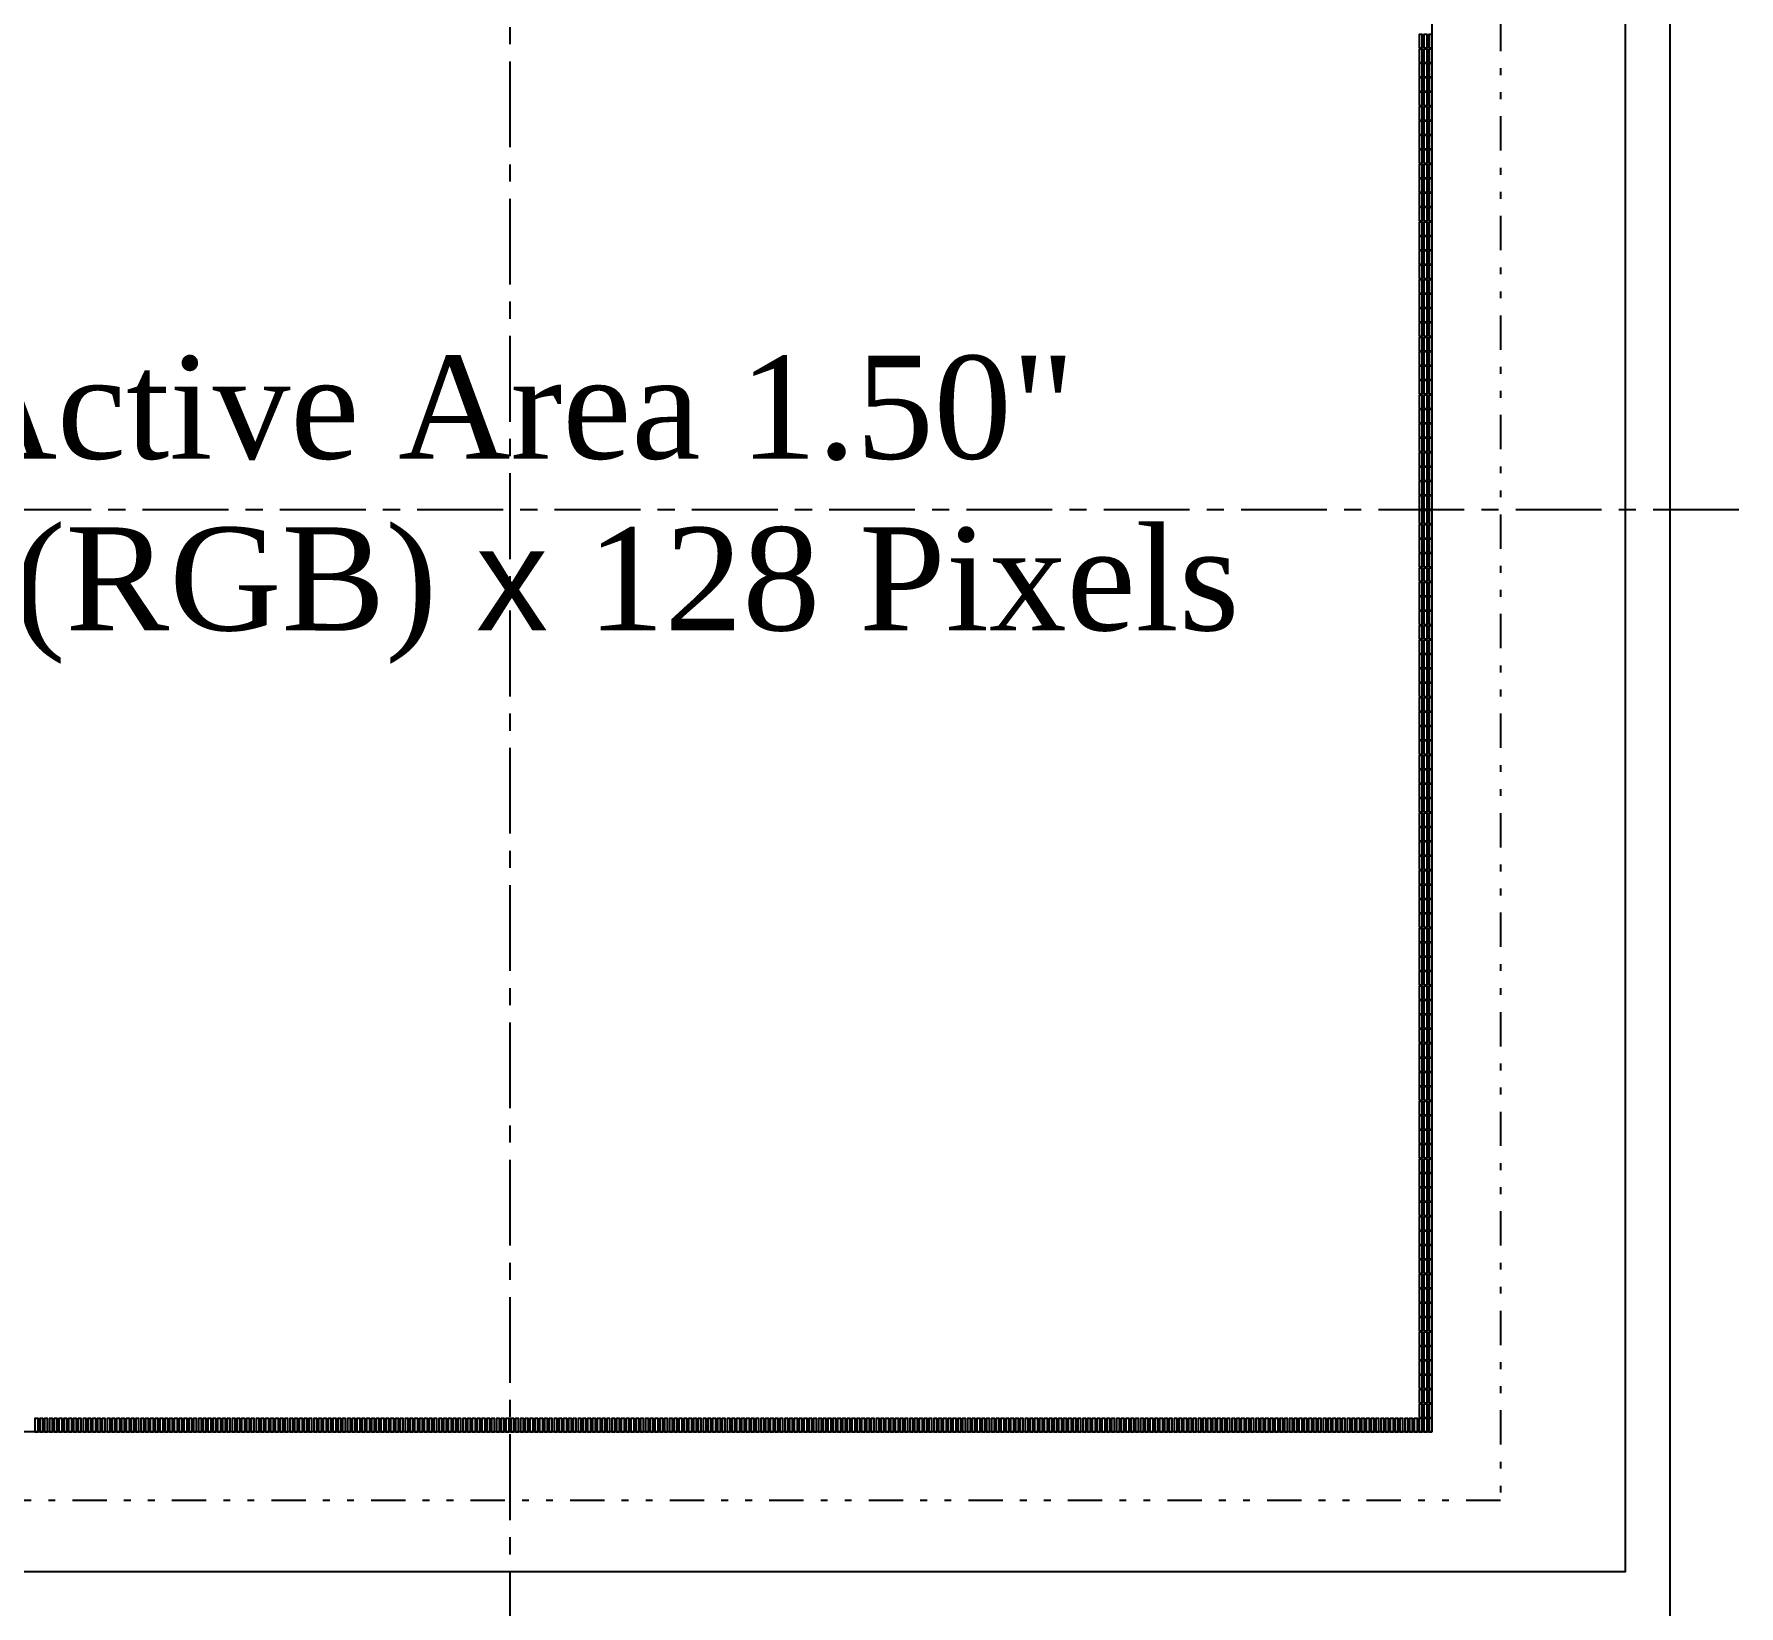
# Model space of a CAD drawing. Extents: x -2 to 150, y 0 to 100.
# Drawn here: x 34 to 58.83, y 47.46 to 70.36 of the extents above; entities that cross this region are included whole.
import ezdxf

# ---------------------------------------------------------------- set-up
doc = ezdxf.new("R2010")
doc.units = 0
doc.header["$MEASUREMENT"] = 0
for name, pattern in [('CENTER', [2, 1.25, -0.25, 0.25, -0.25]), ('DASHED', [0.75, 0.5, -0.25]), ('DIVIDE', [1.25, 0.5, -0.25, 0, -0.25, 0, -0.25])]:
    doc.linetypes.add(name, pattern=pattern)
for name, color, linetype in [('Center', 1, 'CENTER'), ('Index', 7, 'Continuous'), ('Pixel', 5, 'Continuous')]:
    doc.layers.add(name, color=color, linetype=linetype)
doc.styles.get("Standard").update_dxf_attribs({"font": 'TIMES.TTF'})

msp = doc.modelspace()

# ---------------------------------------------------------------- linework, layer by layer
msp.add_lwpolyline([(24.0275, 44.964), (57.8275, 44.964), (57.8275, 78.964), (24.0275, 78.964)], close=True)
at = {"linetype": 'DASHED'}
msp.add_lwpolyline([(24.0275, 46.964), (57.8275, 46.964), (57.8275, 78.964), (24.0275, 78.964)], close=True, dxfattribs=at)
at = {"color": 6}
msp.add_lwpolyline([(24.6775, 47.964), (57.1775, 47.964), (57.1775, 78.464), (24.6775, 78.464)], close=True, dxfattribs=at)
at = {"color": 4, "linetype": 'DIVIDE'}
msp.add_lwpolyline([(26.5, 77.864), (55.355, 77.864), (55.355, 49), (26.5, 49)], close=True, dxfattribs=at)
at = {"color": 5}
msp.add_lwpolyline([(27.5, 76.864), (54.355, 76.864), (54.355, 50), (27.5, 50)], close=True, dxfattribs=at)
at = {"layer": 'Center', "linetype": 'CENTER'}
for p, q in [((40.9275, 79.964), (40.9275, 29.614)), ((58.8275, 63.432), (23.0275, 63.432))]:
    msp.add_line(p, q, dxfattribs=at)
at = {"layer": 'Pixel', "color": 1}
for points in [[(54.17, 70.16), (54.215, 70.16), (54.215, 70.354), (54.17, 70.354)], [(54.17, 69.95), (54.215, 69.95), (54.215, 70.144), (54.17, 70.144)], [(54.17, 69.74), (54.215, 69.74), (54.215, 69.934), (54.17, 69.934)], [(54.17, 69.53), (54.215, 69.53), (54.215, 69.724), (54.17, 69.724)], [(54.17, 69.32), (54.215, 69.32), (54.215, 69.514), (54.17, 69.514)], [(54.17, 69.11), (54.215, 69.11), (54.215, 69.304), (54.17, 69.304)], [(54.17, 68.9), (54.215, 68.9), (54.215, 69.094), (54.17, 69.094)], [(54.17, 68.69), (54.215, 68.69), (54.215, 68.884), (54.17, 68.884)], [(54.17, 68.48), (54.215, 68.48), (54.215, 68.674), (54.17, 68.674)], [(54.17, 68.27), (54.215, 68.27), (54.215, 68.464), (54.17, 68.464)], [(54.17, 68.06), (54.215, 68.06), (54.215, 68.254), (54.17, 68.254)], [(54.17, 67.85), (54.215, 67.85), (54.215, 68.044), (54.17, 68.044)], [(54.17, 67.64), (54.215, 67.64), (54.215, 67.834), (54.17, 67.834)], [(54.17, 67.43), (54.215, 67.43), (54.215, 67.624), (54.17, 67.624)], [(54.17, 67.22), (54.215, 67.22), (54.215, 67.414), (54.17, 67.414)], [(54.17, 67.01), (54.215, 67.01), (54.215, 67.204), (54.17, 67.204)], [(54.17, 66.8), (54.215, 66.8), (54.215, 66.994), (54.17, 66.994)], [(54.17, 66.59), (54.215, 66.59), (54.215, 66.784), (54.17, 66.784)], [(54.17, 66.38), (54.215, 66.38), (54.215, 66.574), (54.17, 66.574)], [(54.17, 66.17), (54.215, 66.17), (54.215, 66.364), (54.17, 66.364)], [(54.17, 65.96), (54.215, 65.96), (54.215, 66.154), (54.17, 66.154)], [(54.17, 65.75), (54.215, 65.75), (54.215, 65.944), (54.17, 65.944)], [(54.17, 65.54), (54.215, 65.54), (54.215, 65.734), (54.17, 65.734)], [(54.17, 65.33), (54.215, 65.33), (54.215, 65.524), (54.17, 65.524)], [(54.17, 65.12), (54.215, 65.12), (54.215, 65.314), (54.17, 65.314)], [(54.17, 64.91), (54.215, 64.91), (54.215, 65.104), (54.17, 65.104)], [(54.17, 64.7), (54.215, 64.7), (54.215, 64.894), (54.17, 64.894)], [(54.17, 64.49), (54.215, 64.49), (54.215, 64.684), (54.17, 64.684)], [(54.17, 64.28), (54.215, 64.28), (54.215, 64.474), (54.17, 64.474)], [(54.17, 64.07), (54.215, 64.07), (54.215, 64.264), (54.17, 64.264)], [(54.17, 63.86), (54.215, 63.86), (54.215, 64.054), (54.17, 64.054)], [(54.17, 63.65), (54.215, 63.65), (54.215, 63.844), (54.17, 63.844)], [(54.17, 63.44), (54.215, 63.44), (54.215, 63.634), (54.17, 63.634)], [(54.17, 63.23), (54.215, 63.23), (54.215, 63.424), (54.17, 63.424)], [(54.17, 63.02), (54.215, 63.02), (54.215, 63.214), (54.17, 63.214)], [(54.17, 62.81), (54.215, 62.81), (54.215, 63.004), (54.17, 63.004)], [(54.17, 62.6), (54.215, 62.6), (54.215, 62.794), (54.17, 62.794)], [(54.17, 62.39), (54.215, 62.39), (54.215, 62.584), (54.17, 62.584)], [(54.17, 62.18), (54.215, 62.18), (54.215, 62.374), (54.17, 62.374)], [(54.17, 61.97), (54.215, 61.97), (54.215, 62.164), (54.17, 62.164)], [(54.17, 61.76), (54.215, 61.76), (54.215, 61.954), (54.17, 61.954)], [(54.17, 61.55), (54.215, 61.55), (54.215, 61.744), (54.17, 61.744)], [(54.17, 61.34), (54.215, 61.34), (54.215, 61.534), (54.17, 61.534)], [(54.17, 61.13), (54.215, 61.13), (54.215, 61.324), (54.17, 61.324)], [(54.17, 60.92), (54.215, 60.92), (54.215, 61.114), (54.17, 61.114)], [(54.17, 60.71), (54.215, 60.71), (54.215, 60.904), (54.17, 60.904)], [(54.17, 60.5), (54.215, 60.5), (54.215, 60.694), (54.17, 60.694)], [(54.17, 60.29), (54.215, 60.29), (54.215, 60.484), (54.17, 60.484)], [(54.17, 60.08), (54.215, 60.08), (54.215, 60.274), (54.17, 60.274)], [(54.17, 59.87), (54.215, 59.87), (54.215, 60.064), (54.17, 60.064)], [(54.17, 59.66), (54.215, 59.66), (54.215, 59.854), (54.17, 59.854)], [(54.17, 59.45), (54.215, 59.45), (54.215, 59.644), (54.17, 59.644)], [(54.17, 59.24), (54.215, 59.24), (54.215, 59.434), (54.17, 59.434)], [(54.17, 59.03), (54.215, 59.03), (54.215, 59.224), (54.17, 59.224)], [(54.17, 58.82), (54.215, 58.82), (54.215, 59.014), (54.17, 59.014)], [(54.17, 58.61), (54.215, 58.61), (54.215, 58.804), (54.17, 58.804)], [(54.17, 58.4), (54.215, 58.4), (54.215, 58.594), (54.17, 58.594)], [(54.17, 58.19), (54.215, 58.19), (54.215, 58.384), (54.17, 58.384)], [(54.17, 57.98), (54.215, 57.98), (54.215, 58.174), (54.17, 58.174)], [(54.17, 57.77), (54.215, 57.77), (54.215, 57.964), (54.17, 57.964)], [(54.17, 57.56), (54.215, 57.56), (54.215, 57.754), (54.17, 57.754)], [(54.17, 57.35), (54.215, 57.35), (54.215, 57.544), (54.17, 57.544)], [(54.17, 57.14), (54.215, 57.14), (54.215, 57.334), (54.17, 57.334)], [(54.17, 56.93), (54.215, 56.93), (54.215, 57.124), (54.17, 57.124)], [(54.17, 56.72), (54.215, 56.72), (54.215, 56.914), (54.17, 56.914)], [(54.17, 56.51), (54.215, 56.51), (54.215, 56.704), (54.17, 56.704)], [(54.17, 56.3), (54.215, 56.3), (54.215, 56.494), (54.17, 56.494)], [(54.17, 56.09), (54.215, 56.09), (54.215, 56.284), (54.17, 56.284)], [(54.17, 55.88), (54.215, 55.88), (54.215, 56.074), (54.17, 56.074)], [(54.17, 55.67), (54.215, 55.67), (54.215, 55.864), (54.17, 55.864)], [(54.17, 55.46), (54.215, 55.46), (54.215, 55.654), (54.17, 55.654)], [(54.17, 55.25), (54.215, 55.25), (54.215, 55.444), (54.17, 55.444)], [(54.17, 55.04), (54.215, 55.04), (54.215, 55.234), (54.17, 55.234)], [(54.17, 54.83), (54.215, 54.83), (54.215, 55.024), (54.17, 55.024)], [(54.17, 54.62), (54.215, 54.62), (54.215, 54.814), (54.17, 54.814)], [(54.17, 54.41), (54.215, 54.41), (54.215, 54.604), (54.17, 54.604)], [(54.17, 54.2), (54.215, 54.2), (54.215, 54.394), (54.17, 54.394)], [(54.17, 53.99), (54.215, 53.99), (54.215, 54.184), (54.17, 54.184)], [(54.17, 53.78), (54.215, 53.78), (54.215, 53.974), (54.17, 53.974)], [(54.17, 53.57), (54.215, 53.57), (54.215, 53.764), (54.17, 53.764)], [(54.17, 53.36), (54.215, 53.36), (54.215, 53.554), (54.17, 53.554)], [(54.17, 53.15), (54.215, 53.15), (54.215, 53.344), (54.17, 53.344)], [(54.17, 52.94), (54.215, 52.94), (54.215, 53.134), (54.17, 53.134)], [(54.17, 52.73), (54.215, 52.73), (54.215, 52.924), (54.17, 52.924)], [(54.17, 52.52), (54.215, 52.52), (54.215, 52.714), (54.17, 52.714)], [(54.17, 52.31), (54.215, 52.31), (54.215, 52.504), (54.17, 52.504)], [(54.17, 52.1), (54.215, 52.1), (54.215, 52.294), (54.17, 52.294)], [(54.17, 51.89), (54.215, 51.89), (54.215, 52.084), (54.17, 52.084)], [(54.17, 51.68), (54.215, 51.68), (54.215, 51.874), (54.17, 51.874)], [(54.17, 51.47), (54.215, 51.47), (54.215, 51.664), (54.17, 51.664)], [(54.17, 51.26), (54.215, 51.26), (54.215, 51.454), (54.17, 51.454)], [(54.17, 51.05), (54.215, 51.05), (54.215, 51.244), (54.17, 51.244)], [(54.17, 50.84), (54.215, 50.84), (54.215, 51.034), (54.17, 51.034)], [(54.17, 50.63), (54.215, 50.63), (54.215, 50.824), (54.17, 50.824)], [(54.17, 50.42), (54.215, 50.42), (54.215, 50.614), (54.17, 50.614)], [(34.01, 50), (34.055, 50), (34.055, 50.194), (34.01, 50.194)], [(34.22, 50), (34.265, 50), (34.265, 50.194), (34.22, 50.194)], [(34.43, 50), (34.475, 50), (34.475, 50.194), (34.43, 50.194)], [(34.64, 50), (34.685, 50), (34.685, 50.194), (34.64, 50.194)], [(34.85, 50), (34.895, 50), (34.895, 50.194), (34.85, 50.194)], [(35.06, 50), (35.105, 50), (35.105, 50.194), (35.06, 50.194)], [(35.27, 50), (35.315, 50), (35.315, 50.194), (35.27, 50.194)], [(35.48, 50), (35.525, 50), (35.525, 50.194), (35.48, 50.194)], [(35.69, 50), (35.735, 50), (35.735, 50.194), (35.69, 50.194)], [(35.9, 50), (35.945, 50), (35.945, 50.194), (35.9, 50.194)], [(36.11, 50), (36.155, 50), (36.155, 50.194), (36.11, 50.194)], [(36.32, 50), (36.365, 50), (36.365, 50.194), (36.32, 50.194)], [(36.53, 50), (36.575, 50), (36.575, 50.194), (36.53, 50.194)], [(36.74, 50), (36.785, 50), (36.785, 50.194), (36.74, 50.194)], [(36.95, 50), (36.995, 50), (36.995, 50.194), (36.95, 50.194)], [(37.16, 50), (37.205, 50), (37.205, 50.194), (37.16, 50.194)], [(37.37, 50), (37.415, 50), (37.415, 50.194), (37.37, 50.194)], [(37.58, 50), (37.625, 50), (37.625, 50.194), (37.58, 50.194)], [(37.79, 50), (37.835, 50), (37.835, 50.194), (37.79, 50.194)], [(38, 50), (38.045, 50), (38.045, 50.194), (38, 50.194)], [(38.21, 50), (38.255, 50), (38.255, 50.194), (38.21, 50.194)], [(38.42, 50), (38.465, 50), (38.465, 50.194), (38.42, 50.194)], [(38.63, 50), (38.675, 50), (38.675, 50.194), (38.63, 50.194)], [(38.84, 50), (38.885, 50), (38.885, 50.194), (38.84, 50.194)], [(39.05, 50), (39.095, 50), (39.095, 50.194), (39.05, 50.194)], [(39.26, 50), (39.305, 50), (39.305, 50.194), (39.26, 50.194)], [(39.47, 50), (39.515, 50), (39.515, 50.194), (39.47, 50.194)], [(39.68, 50), (39.725, 50), (39.725, 50.194), (39.68, 50.194)], [(39.89, 50), (39.935, 50), (39.935, 50.194), (39.89, 50.194)], [(40.1, 50), (40.145, 50), (40.145, 50.194), (40.1, 50.194)], [(40.31, 50), (40.355, 50), (40.355, 50.194), (40.31, 50.194)], [(40.52, 50), (40.565, 50), (40.565, 50.194), (40.52, 50.194)], [(40.73, 50), (40.775, 50), (40.775, 50.194), (40.73, 50.194)], [(40.94, 50), (40.985, 50), (40.985, 50.194), (40.94, 50.194)], [(41.15, 50), (41.195, 50), (41.195, 50.194), (41.15, 50.194)], [(41.36, 50), (41.405, 50), (41.405, 50.194), (41.36, 50.194)], [(41.57, 50), (41.615, 50), (41.615, 50.194), (41.57, 50.194)], [(41.78, 50), (41.825, 50), (41.825, 50.194), (41.78, 50.194)], [(41.99, 50), (42.035, 50), (42.035, 50.194), (41.99, 50.194)], [(42.2, 50), (42.245, 50), (42.245, 50.194), (42.2, 50.194)], [(42.41, 50), (42.455, 50), (42.455, 50.194), (42.41, 50.194)], [(42.62, 50), (42.665, 50), (42.665, 50.194), (42.62, 50.194)], [(42.83, 50), (42.875, 50), (42.875, 50.194), (42.83, 50.194)], [(43.04, 50), (43.085, 50), (43.085, 50.194), (43.04, 50.194)], [(43.25, 50), (43.295, 50), (43.295, 50.194), (43.25, 50.194)], [(43.46, 50), (43.505, 50), (43.505, 50.194), (43.46, 50.194)], [(43.67, 50), (43.715, 50), (43.715, 50.194), (43.67, 50.194)], [(43.88, 50), (43.925, 50), (43.925, 50.194), (43.88, 50.194)], [(44.09, 50), (44.135, 50), (44.135, 50.194), (44.09, 50.194)], [(44.3, 50), (44.345, 50), (44.345, 50.194), (44.3, 50.194)], [(44.51, 50), (44.555, 50), (44.555, 50.194), (44.51, 50.194)], [(44.72, 50), (44.765, 50), (44.765, 50.194), (44.72, 50.194)], [(44.93, 50), (44.975, 50), (44.975, 50.194), (44.93, 50.194)], [(45.14, 50), (45.185, 50), (45.185, 50.194), (45.14, 50.194)], [(45.35, 50), (45.395, 50), (45.395, 50.194), (45.35, 50.194)], [(45.56, 50), (45.605, 50), (45.605, 50.194), (45.56, 50.194)], [(45.77, 50), (45.815, 50), (45.815, 50.194), (45.77, 50.194)], [(45.98, 50), (46.025, 50), (46.025, 50.194), (45.98, 50.194)], [(46.19, 50), (46.235, 50), (46.235, 50.194), (46.19, 50.194)], [(46.4, 50), (46.445, 50), (46.445, 50.194), (46.4, 50.194)], [(46.61, 50), (46.655, 50), (46.655, 50.194), (46.61, 50.194)], [(46.82, 50), (46.865, 50), (46.865, 50.194), (46.82, 50.194)], [(47.03, 50), (47.075, 50), (47.075, 50.194), (47.03, 50.194)], [(47.24, 50), (47.285, 50), (47.285, 50.194), (47.24, 50.194)], [(47.45, 50), (47.495, 50), (47.495, 50.194), (47.45, 50.194)], [(47.66, 50), (47.705, 50), (47.705, 50.194), (47.66, 50.194)], [(47.87, 50), (47.915, 50), (47.915, 50.194), (47.87, 50.194)], [(48.08, 50), (48.125, 50), (48.125, 50.194), (48.08, 50.194)], [(48.29, 50), (48.335, 50), (48.335, 50.194), (48.29, 50.194)], [(48.5, 50), (48.545, 50), (48.545, 50.194), (48.5, 50.194)], [(48.71, 50), (48.755, 50), (48.755, 50.194), (48.71, 50.194)], [(48.92, 50), (48.965, 50), (48.965, 50.194), (48.92, 50.194)], [(49.13, 50), (49.175, 50), (49.175, 50.194), (49.13, 50.194)], [(49.34, 50), (49.385, 50), (49.385, 50.194), (49.34, 50.194)], [(49.55, 50), (49.595, 50), (49.595, 50.194), (49.55, 50.194)], [(49.76, 50), (49.805, 50), (49.805, 50.194), (49.76, 50.194)], [(49.97, 50), (50.015, 50), (50.015, 50.194), (49.97, 50.194)], [(50.18, 50), (50.225, 50), (50.225, 50.194), (50.18, 50.194)], [(50.39, 50), (50.435, 50), (50.435, 50.194), (50.39, 50.194)], [(50.6, 50), (50.645, 50), (50.645, 50.194), (50.6, 50.194)], [(50.81, 50), (50.855, 50), (50.855, 50.194), (50.81, 50.194)], [(51.02, 50), (51.065, 50), (51.065, 50.194), (51.02, 50.194)], [(51.23, 50), (51.275, 50), (51.275, 50.194), (51.23, 50.194)], [(51.44, 50), (51.485, 50), (51.485, 50.194), (51.44, 50.194)], [(51.65, 50), (51.695, 50), (51.695, 50.194), (51.65, 50.194)], [(51.86, 50), (51.905, 50), (51.905, 50.194), (51.86, 50.194)], [(52.07, 50), (52.115, 50), (52.115, 50.194), (52.07, 50.194)], [(52.28, 50), (52.325, 50), (52.325, 50.194), (52.28, 50.194)], [(52.49, 50), (52.535, 50), (52.535, 50.194), (52.49, 50.194)], [(52.7, 50), (52.745, 50), (52.745, 50.194), (52.7, 50.194)], [(52.91, 50), (52.955, 50), (52.955, 50.194), (52.91, 50.194)], [(53.12, 50), (53.165, 50), (53.165, 50.194), (53.12, 50.194)], [(53.33, 50), (53.375, 50), (53.375, 50.194), (53.33, 50.194)], [(53.54, 50), (53.585, 50), (53.585, 50.194), (53.54, 50.194)], [(53.75, 50), (53.795, 50), (53.795, 50.194), (53.75, 50.194)], [(53.96, 50), (54.005, 50), (54.005, 50.194), (53.96, 50.194)], [(54.17, 50.21), (54.215, 50.21), (54.215, 50.404), (54.17, 50.404)], [(54.17, 50), (54.215, 50), (54.215, 50.194), (54.17, 50.194)]]:
    msp.add_lwpolyline(points, close=True, dxfattribs=at)
at = {"layer": 'Pixel', "color": 3}
for points in [[(54.24, 70.16), (54.285, 70.16), (54.285, 70.354), (54.24, 70.354)], [(54.24, 69.95), (54.285, 69.95), (54.285, 70.144), (54.24, 70.144)], [(54.24, 69.74), (54.285, 69.74), (54.285, 69.934), (54.24, 69.934)], [(54.24, 69.53), (54.285, 69.53), (54.285, 69.724), (54.24, 69.724)], [(54.24, 69.32), (54.285, 69.32), (54.285, 69.514), (54.24, 69.514)], [(54.24, 69.11), (54.285, 69.11), (54.285, 69.304), (54.24, 69.304)], [(54.24, 68.9), (54.285, 68.9), (54.285, 69.094), (54.24, 69.094)], [(54.24, 68.69), (54.285, 68.69), (54.285, 68.884), (54.24, 68.884)], [(54.24, 68.48), (54.285, 68.48), (54.285, 68.674), (54.24, 68.674)], [(54.24, 68.27), (54.285, 68.27), (54.285, 68.464), (54.24, 68.464)], [(54.24, 68.06), (54.285, 68.06), (54.285, 68.254), (54.24, 68.254)], [(54.24, 67.85), (54.285, 67.85), (54.285, 68.044), (54.24, 68.044)], [(54.24, 67.64), (54.285, 67.64), (54.285, 67.834), (54.24, 67.834)], [(54.24, 67.43), (54.285, 67.43), (54.285, 67.624), (54.24, 67.624)], [(54.24, 67.22), (54.285, 67.22), (54.285, 67.414), (54.24, 67.414)], [(54.24, 67.01), (54.285, 67.01), (54.285, 67.204), (54.24, 67.204)], [(54.24, 66.8), (54.285, 66.8), (54.285, 66.994), (54.24, 66.994)], [(54.24, 66.59), (54.285, 66.59), (54.285, 66.784), (54.24, 66.784)], [(54.24, 66.38), (54.285, 66.38), (54.285, 66.574), (54.24, 66.574)], [(54.24, 66.17), (54.285, 66.17), (54.285, 66.364), (54.24, 66.364)], [(54.24, 65.96), (54.285, 65.96), (54.285, 66.154), (54.24, 66.154)], [(54.24, 65.75), (54.285, 65.75), (54.285, 65.944), (54.24, 65.944)], [(54.24, 65.54), (54.285, 65.54), (54.285, 65.734), (54.24, 65.734)], [(54.24, 65.33), (54.285, 65.33), (54.285, 65.524), (54.24, 65.524)], [(54.24, 65.12), (54.285, 65.12), (54.285, 65.314), (54.24, 65.314)], [(54.24, 64.91), (54.285, 64.91), (54.285, 65.104), (54.24, 65.104)], [(54.24, 64.7), (54.285, 64.7), (54.285, 64.894), (54.24, 64.894)], [(54.24, 64.49), (54.285, 64.49), (54.285, 64.684), (54.24, 64.684)], [(54.24, 64.28), (54.285, 64.28), (54.285, 64.474), (54.24, 64.474)], [(54.24, 64.07), (54.285, 64.07), (54.285, 64.264), (54.24, 64.264)], [(54.24, 63.86), (54.285, 63.86), (54.285, 64.054), (54.24, 64.054)], [(54.24, 63.65), (54.285, 63.65), (54.285, 63.844), (54.24, 63.844)], [(54.24, 63.44), (54.285, 63.44), (54.285, 63.634), (54.24, 63.634)], [(54.24, 63.23), (54.285, 63.23), (54.285, 63.424), (54.24, 63.424)], [(54.24, 63.02), (54.285, 63.02), (54.285, 63.214), (54.24, 63.214)], [(54.24, 62.81), (54.285, 62.81), (54.285, 63.004), (54.24, 63.004)], [(54.24, 62.6), (54.285, 62.6), (54.285, 62.794), (54.24, 62.794)], [(54.24, 62.39), (54.285, 62.39), (54.285, 62.584), (54.24, 62.584)], [(54.24, 62.18), (54.285, 62.18), (54.285, 62.374), (54.24, 62.374)], [(54.24, 61.97), (54.285, 61.97), (54.285, 62.164), (54.24, 62.164)], [(54.24, 61.76), (54.285, 61.76), (54.285, 61.954), (54.24, 61.954)], [(54.24, 61.55), (54.285, 61.55), (54.285, 61.744), (54.24, 61.744)], [(54.24, 61.34), (54.285, 61.34), (54.285, 61.534), (54.24, 61.534)], [(54.24, 61.13), (54.285, 61.13), (54.285, 61.324), (54.24, 61.324)], [(54.24, 60.92), (54.285, 60.92), (54.285, 61.114), (54.24, 61.114)], [(54.24, 60.71), (54.285, 60.71), (54.285, 60.904), (54.24, 60.904)], [(54.24, 60.5), (54.285, 60.5), (54.285, 60.694), (54.24, 60.694)], [(54.24, 60.29), (54.285, 60.29), (54.285, 60.484), (54.24, 60.484)], [(54.24, 60.08), (54.285, 60.08), (54.285, 60.274), (54.24, 60.274)], [(54.24, 59.87), (54.285, 59.87), (54.285, 60.064), (54.24, 60.064)], [(54.24, 59.66), (54.285, 59.66), (54.285, 59.854), (54.24, 59.854)], [(54.24, 59.45), (54.285, 59.45), (54.285, 59.644), (54.24, 59.644)], [(54.24, 59.24), (54.285, 59.24), (54.285, 59.434), (54.24, 59.434)], [(54.24, 59.03), (54.285, 59.03), (54.285, 59.224), (54.24, 59.224)], [(54.24, 58.82), (54.285, 58.82), (54.285, 59.014), (54.24, 59.014)], [(54.24, 58.61), (54.285, 58.61), (54.285, 58.804), (54.24, 58.804)], [(54.24, 58.4), (54.285, 58.4), (54.285, 58.594), (54.24, 58.594)], [(54.24, 58.19), (54.285, 58.19), (54.285, 58.384), (54.24, 58.384)], [(54.24, 57.98), (54.285, 57.98), (54.285, 58.174), (54.24, 58.174)], [(54.24, 57.77), (54.285, 57.77), (54.285, 57.964), (54.24, 57.964)], [(54.24, 57.56), (54.285, 57.56), (54.285, 57.754), (54.24, 57.754)], [(54.24, 57.35), (54.285, 57.35), (54.285, 57.544), (54.24, 57.544)], [(54.24, 57.14), (54.285, 57.14), (54.285, 57.334), (54.24, 57.334)], [(54.24, 56.93), (54.285, 56.93), (54.285, 57.124), (54.24, 57.124)], [(54.24, 56.72), (54.285, 56.72), (54.285, 56.914), (54.24, 56.914)], [(54.24, 56.51), (54.285, 56.51), (54.285, 56.704), (54.24, 56.704)], [(54.24, 56.3), (54.285, 56.3), (54.285, 56.494), (54.24, 56.494)], [(54.24, 56.09), (54.285, 56.09), (54.285, 56.284), (54.24, 56.284)], [(54.24, 55.88), (54.285, 55.88), (54.285, 56.074), (54.24, 56.074)], [(54.24, 55.67), (54.285, 55.67), (54.285, 55.864), (54.24, 55.864)], [(54.24, 55.46), (54.285, 55.46), (54.285, 55.654), (54.24, 55.654)], [(54.24, 55.25), (54.285, 55.25), (54.285, 55.444), (54.24, 55.444)], [(54.24, 55.04), (54.285, 55.04), (54.285, 55.234), (54.24, 55.234)], [(54.24, 54.83), (54.285, 54.83), (54.285, 55.024), (54.24, 55.024)], [(54.24, 54.62), (54.285, 54.62), (54.285, 54.814), (54.24, 54.814)], [(54.24, 54.41), (54.285, 54.41), (54.285, 54.604), (54.24, 54.604)], [(54.24, 54.2), (54.285, 54.2), (54.285, 54.394), (54.24, 54.394)], [(54.24, 53.99), (54.285, 53.99), (54.285, 54.184), (54.24, 54.184)], [(54.24, 53.78), (54.285, 53.78), (54.285, 53.974), (54.24, 53.974)], [(54.24, 53.57), (54.285, 53.57), (54.285, 53.764), (54.24, 53.764)], [(54.24, 53.36), (54.285, 53.36), (54.285, 53.554), (54.24, 53.554)], [(54.24, 53.15), (54.285, 53.15), (54.285, 53.344), (54.24, 53.344)], [(54.24, 52.94), (54.285, 52.94), (54.285, 53.134), (54.24, 53.134)], [(54.24, 52.73), (54.285, 52.73), (54.285, 52.924), (54.24, 52.924)], [(54.24, 52.52), (54.285, 52.52), (54.285, 52.714), (54.24, 52.714)], [(54.24, 52.31), (54.285, 52.31), (54.285, 52.504), (54.24, 52.504)], [(54.24, 52.1), (54.285, 52.1), (54.285, 52.294), (54.24, 52.294)], [(54.24, 51.89), (54.285, 51.89), (54.285, 52.084), (54.24, 52.084)], [(54.24, 51.68), (54.285, 51.68), (54.285, 51.874), (54.24, 51.874)], [(54.24, 51.47), (54.285, 51.47), (54.285, 51.664), (54.24, 51.664)], [(54.24, 51.26), (54.285, 51.26), (54.285, 51.454), (54.24, 51.454)], [(54.24, 51.05), (54.285, 51.05), (54.285, 51.244), (54.24, 51.244)], [(54.24, 50.84), (54.285, 50.84), (54.285, 51.034), (54.24, 51.034)], [(54.24, 50.63), (54.285, 50.63), (54.285, 50.824), (54.24, 50.824)], [(54.24, 50.42), (54.285, 50.42), (54.285, 50.614), (54.24, 50.614)], [(34.08, 50), (34.125, 50), (34.125, 50.194), (34.08, 50.194)], [(34.29, 50), (34.335, 50), (34.335, 50.194), (34.29, 50.194)], [(34.5, 50), (34.545, 50), (34.545, 50.194), (34.5, 50.194)], [(34.71, 50), (34.755, 50), (34.755, 50.194), (34.71, 50.194)], [(34.92, 50), (34.965, 50), (34.965, 50.194), (34.92, 50.194)], [(35.13, 50), (35.175, 50), (35.175, 50.194), (35.13, 50.194)], [(35.34, 50), (35.385, 50), (35.385, 50.194), (35.34, 50.194)], [(35.55, 50), (35.595, 50), (35.595, 50.194), (35.55, 50.194)], [(35.76, 50), (35.805, 50), (35.805, 50.194), (35.76, 50.194)], [(35.97, 50), (36.015, 50), (36.015, 50.194), (35.97, 50.194)], [(36.18, 50), (36.225, 50), (36.225, 50.194), (36.18, 50.194)], [(36.39, 50), (36.435, 50), (36.435, 50.194), (36.39, 50.194)], [(36.6, 50), (36.645, 50), (36.645, 50.194), (36.6, 50.194)], [(36.81, 50), (36.855, 50), (36.855, 50.194), (36.81, 50.194)], [(37.02, 50), (37.065, 50), (37.065, 50.194), (37.02, 50.194)], [(37.23, 50), (37.275, 50), (37.275, 50.194), (37.23, 50.194)], [(37.44, 50), (37.485, 50), (37.485, 50.194), (37.44, 50.194)], [(37.65, 50), (37.695, 50), (37.695, 50.194), (37.65, 50.194)], [(37.86, 50), (37.905, 50), (37.905, 50.194), (37.86, 50.194)], [(38.07, 50), (38.115, 50), (38.115, 50.194), (38.07, 50.194)], [(38.28, 50), (38.325, 50), (38.325, 50.194), (38.28, 50.194)], [(38.49, 50), (38.535, 50), (38.535, 50.194), (38.49, 50.194)], [(38.7, 50), (38.745, 50), (38.745, 50.194), (38.7, 50.194)], [(38.91, 50), (38.955, 50), (38.955, 50.194), (38.91, 50.194)], [(39.12, 50), (39.165, 50), (39.165, 50.194), (39.12, 50.194)], [(39.33, 50), (39.375, 50), (39.375, 50.194), (39.33, 50.194)], [(39.54, 50), (39.585, 50), (39.585, 50.194), (39.54, 50.194)], [(39.75, 50), (39.795, 50), (39.795, 50.194), (39.75, 50.194)], [(39.96, 50), (40.005, 50), (40.005, 50.194), (39.96, 50.194)], [(40.17, 50), (40.215, 50), (40.215, 50.194), (40.17, 50.194)], [(40.38, 50), (40.425, 50), (40.425, 50.194), (40.38, 50.194)], [(40.59, 50), (40.635, 50), (40.635, 50.194), (40.59, 50.194)], [(40.8, 50), (40.845, 50), (40.845, 50.194), (40.8, 50.194)], [(41.01, 50), (41.055, 50), (41.055, 50.194), (41.01, 50.194)], [(41.22, 50), (41.265, 50), (41.265, 50.194), (41.22, 50.194)], [(41.43, 50), (41.475, 50), (41.475, 50.194), (41.43, 50.194)], [(41.64, 50), (41.685, 50), (41.685, 50.194), (41.64, 50.194)], [(41.85, 50), (41.895, 50), (41.895, 50.194), (41.85, 50.194)], [(42.06, 50), (42.105, 50), (42.105, 50.194), (42.06, 50.194)], [(42.27, 50), (42.315, 50), (42.315, 50.194), (42.27, 50.194)], [(42.48, 50), (42.525, 50), (42.525, 50.194), (42.48, 50.194)], [(42.69, 50), (42.735, 50), (42.735, 50.194), (42.69, 50.194)], [(42.9, 50), (42.945, 50), (42.945, 50.194), (42.9, 50.194)], [(43.11, 50), (43.155, 50), (43.155, 50.194), (43.11, 50.194)], [(43.32, 50), (43.365, 50), (43.365, 50.194), (43.32, 50.194)], [(43.53, 50), (43.575, 50), (43.575, 50.194), (43.53, 50.194)], [(43.74, 50), (43.785, 50), (43.785, 50.194), (43.74, 50.194)], [(43.95, 50), (43.995, 50), (43.995, 50.194), (43.95, 50.194)], [(44.16, 50), (44.205, 50), (44.205, 50.194), (44.16, 50.194)], [(44.37, 50), (44.415, 50), (44.415, 50.194), (44.37, 50.194)], [(44.58, 50), (44.625, 50), (44.625, 50.194), (44.58, 50.194)], [(44.79, 50), (44.835, 50), (44.835, 50.194), (44.79, 50.194)], [(45, 50), (45.045, 50), (45.045, 50.194), (45, 50.194)], [(45.21, 50), (45.255, 50), (45.255, 50.194), (45.21, 50.194)], [(45.42, 50), (45.465, 50), (45.465, 50.194), (45.42, 50.194)], [(45.63, 50), (45.675, 50), (45.675, 50.194), (45.63, 50.194)], [(45.84, 50), (45.885, 50), (45.885, 50.194), (45.84, 50.194)], [(46.05, 50), (46.095, 50), (46.095, 50.194), (46.05, 50.194)], [(46.26, 50), (46.305, 50), (46.305, 50.194), (46.26, 50.194)], [(46.47, 50), (46.515, 50), (46.515, 50.194), (46.47, 50.194)], [(46.68, 50), (46.725, 50), (46.725, 50.194), (46.68, 50.194)], [(46.89, 50), (46.935, 50), (46.935, 50.194), (46.89, 50.194)], [(47.1, 50), (47.145, 50), (47.145, 50.194), (47.1, 50.194)], [(47.31, 50), (47.355, 50), (47.355, 50.194), (47.31, 50.194)], [(47.52, 50), (47.565, 50), (47.565, 50.194), (47.52, 50.194)], [(47.73, 50), (47.775, 50), (47.775, 50.194), (47.73, 50.194)], [(47.94, 50), (47.985, 50), (47.985, 50.194), (47.94, 50.194)], [(48.15, 50), (48.195, 50), (48.195, 50.194), (48.15, 50.194)], [(48.36, 50), (48.405, 50), (48.405, 50.194), (48.36, 50.194)], [(48.57, 50), (48.615, 50), (48.615, 50.194), (48.57, 50.194)], [(48.78, 50), (48.825, 50), (48.825, 50.194), (48.78, 50.194)], [(48.99, 50), (49.035, 50), (49.035, 50.194), (48.99, 50.194)], [(49.2, 50), (49.245, 50), (49.245, 50.194), (49.2, 50.194)], [(49.41, 50), (49.455, 50), (49.455, 50.194), (49.41, 50.194)], [(49.62, 50), (49.665, 50), (49.665, 50.194), (49.62, 50.194)], [(49.83, 50), (49.875, 50), (49.875, 50.194), (49.83, 50.194)], [(50.04, 50), (50.085, 50), (50.085, 50.194), (50.04, 50.194)], [(50.25, 50), (50.295, 50), (50.295, 50.194), (50.25, 50.194)], [(50.46, 50), (50.505, 50), (50.505, 50.194), (50.46, 50.194)], [(50.67, 50), (50.715, 50), (50.715, 50.194), (50.67, 50.194)], [(50.88, 50), (50.925, 50), (50.925, 50.194), (50.88, 50.194)], [(51.09, 50), (51.135, 50), (51.135, 50.194), (51.09, 50.194)], [(51.3, 50), (51.345, 50), (51.345, 50.194), (51.3, 50.194)], [(51.51, 50), (51.555, 50), (51.555, 50.194), (51.51, 50.194)], [(51.72, 50), (51.765, 50), (51.765, 50.194), (51.72, 50.194)], [(51.93, 50), (51.975, 50), (51.975, 50.194), (51.93, 50.194)], [(52.14, 50), (52.185, 50), (52.185, 50.194), (52.14, 50.194)], [(52.35, 50), (52.395, 50), (52.395, 50.194), (52.35, 50.194)], [(52.56, 50), (52.605, 50), (52.605, 50.194), (52.56, 50.194)], [(52.77, 50), (52.815, 50), (52.815, 50.194), (52.77, 50.194)], [(52.98, 50), (53.025, 50), (53.025, 50.194), (52.98, 50.194)], [(53.19, 50), (53.235, 50), (53.235, 50.194), (53.19, 50.194)], [(53.4, 50), (53.445, 50), (53.445, 50.194), (53.4, 50.194)], [(53.61, 50), (53.655, 50), (53.655, 50.194), (53.61, 50.194)], [(53.82, 50), (53.865, 50), (53.865, 50.194), (53.82, 50.194)], [(54.03, 50), (54.075, 50), (54.075, 50.194), (54.03, 50.194)], [(54.24, 50.21), (54.285, 50.21), (54.285, 50.404), (54.24, 50.404)], [(54.24, 50), (54.285, 50), (54.285, 50.194), (54.24, 50.194)]]:
    msp.add_lwpolyline(points, close=True, dxfattribs=at)
at = {"layer": 'Pixel', "color": 5}
for points in [[(54.31, 70.16), (54.355, 70.16), (54.355, 70.354), (54.31, 70.354)], [(54.31, 69.95), (54.355, 69.95), (54.355, 70.144), (54.31, 70.144)], [(54.31, 69.74), (54.355, 69.74), (54.355, 69.934), (54.31, 69.934)], [(54.31, 69.53), (54.355, 69.53), (54.355, 69.724), (54.31, 69.724)], [(54.31, 69.32), (54.355, 69.32), (54.355, 69.514), (54.31, 69.514)], [(54.31, 69.11), (54.355, 69.11), (54.355, 69.304), (54.31, 69.304)], [(54.31, 68.9), (54.355, 68.9), (54.355, 69.094), (54.31, 69.094)], [(54.31, 68.69), (54.355, 68.69), (54.355, 68.884), (54.31, 68.884)], [(54.31, 68.48), (54.355, 68.48), (54.355, 68.674), (54.31, 68.674)], [(54.31, 68.27), (54.355, 68.27), (54.355, 68.464), (54.31, 68.464)], [(54.31, 68.06), (54.355, 68.06), (54.355, 68.254), (54.31, 68.254)], [(54.31, 67.85), (54.355, 67.85), (54.355, 68.044), (54.31, 68.044)], [(54.31, 67.64), (54.355, 67.64), (54.355, 67.834), (54.31, 67.834)], [(54.31, 67.43), (54.355, 67.43), (54.355, 67.624), (54.31, 67.624)], [(54.31, 67.22), (54.355, 67.22), (54.355, 67.414), (54.31, 67.414)], [(54.31, 67.01), (54.355, 67.01), (54.355, 67.204), (54.31, 67.204)], [(54.31, 66.8), (54.355, 66.8), (54.355, 66.994), (54.31, 66.994)], [(54.31, 66.59), (54.355, 66.59), (54.355, 66.784), (54.31, 66.784)], [(54.31, 66.38), (54.355, 66.38), (54.355, 66.574), (54.31, 66.574)], [(54.31, 66.17), (54.355, 66.17), (54.355, 66.364), (54.31, 66.364)], [(54.31, 65.96), (54.355, 65.96), (54.355, 66.154), (54.31, 66.154)], [(54.31, 65.75), (54.355, 65.75), (54.355, 65.944), (54.31, 65.944)], [(54.31, 65.54), (54.355, 65.54), (54.355, 65.734), (54.31, 65.734)], [(54.31, 65.33), (54.355, 65.33), (54.355, 65.524), (54.31, 65.524)], [(54.31, 65.12), (54.355, 65.12), (54.355, 65.314), (54.31, 65.314)], [(54.31, 64.91), (54.355, 64.91), (54.355, 65.104), (54.31, 65.104)], [(54.31, 64.7), (54.355, 64.7), (54.355, 64.894), (54.31, 64.894)], [(54.31, 64.49), (54.355, 64.49), (54.355, 64.684), (54.31, 64.684)], [(54.31, 64.28), (54.355, 64.28), (54.355, 64.474), (54.31, 64.474)], [(54.31, 64.07), (54.355, 64.07), (54.355, 64.264), (54.31, 64.264)], [(54.31, 63.86), (54.355, 63.86), (54.355, 64.054), (54.31, 64.054)], [(54.31, 63.65), (54.355, 63.65), (54.355, 63.844), (54.31, 63.844)], [(54.31, 63.44), (54.355, 63.44), (54.355, 63.634), (54.31, 63.634)], [(54.31, 63.23), (54.355, 63.23), (54.355, 63.424), (54.31, 63.424)], [(54.31, 63.02), (54.355, 63.02), (54.355, 63.214), (54.31, 63.214)], [(54.31, 62.81), (54.355, 62.81), (54.355, 63.004), (54.31, 63.004)], [(54.31, 62.6), (54.355, 62.6), (54.355, 62.794), (54.31, 62.794)], [(54.31, 62.39), (54.355, 62.39), (54.355, 62.584), (54.31, 62.584)], [(54.31, 62.18), (54.355, 62.18), (54.355, 62.374), (54.31, 62.374)], [(54.31, 61.97), (54.355, 61.97), (54.355, 62.164), (54.31, 62.164)], [(54.31, 61.76), (54.355, 61.76), (54.355, 61.954), (54.31, 61.954)], [(54.31, 61.55), (54.355, 61.55), (54.355, 61.744), (54.31, 61.744)], [(54.31, 61.34), (54.355, 61.34), (54.355, 61.534), (54.31, 61.534)], [(54.31, 61.13), (54.355, 61.13), (54.355, 61.324), (54.31, 61.324)], [(54.31, 60.92), (54.355, 60.92), (54.355, 61.114), (54.31, 61.114)], [(54.31, 60.71), (54.355, 60.71), (54.355, 60.904), (54.31, 60.904)], [(54.31, 60.5), (54.355, 60.5), (54.355, 60.694), (54.31, 60.694)], [(54.31, 60.29), (54.355, 60.29), (54.355, 60.484), (54.31, 60.484)], [(54.31, 60.08), (54.355, 60.08), (54.355, 60.274), (54.31, 60.274)], [(54.31, 59.87), (54.355, 59.87), (54.355, 60.064), (54.31, 60.064)], [(54.31, 59.66), (54.355, 59.66), (54.355, 59.854), (54.31, 59.854)], [(54.31, 59.45), (54.355, 59.45), (54.355, 59.644), (54.31, 59.644)], [(54.31, 59.24), (54.355, 59.24), (54.355, 59.434), (54.31, 59.434)], [(54.31, 59.03), (54.355, 59.03), (54.355, 59.224), (54.31, 59.224)], [(54.31, 58.82), (54.355, 58.82), (54.355, 59.014), (54.31, 59.014)], [(54.31, 58.61), (54.355, 58.61), (54.355, 58.804), (54.31, 58.804)], [(54.31, 58.4), (54.355, 58.4), (54.355, 58.594), (54.31, 58.594)], [(54.31, 58.19), (54.355, 58.19), (54.355, 58.384), (54.31, 58.384)], [(54.31, 57.98), (54.355, 57.98), (54.355, 58.174), (54.31, 58.174)], [(54.31, 57.77), (54.355, 57.77), (54.355, 57.964), (54.31, 57.964)], [(54.31, 57.56), (54.355, 57.56), (54.355, 57.754), (54.31, 57.754)], [(54.31, 57.35), (54.355, 57.35), (54.355, 57.544), (54.31, 57.544)], [(54.31, 57.14), (54.355, 57.14), (54.355, 57.334), (54.31, 57.334)], [(54.31, 56.93), (54.355, 56.93), (54.355, 57.124), (54.31, 57.124)], [(54.31, 56.72), (54.355, 56.72), (54.355, 56.914), (54.31, 56.914)], [(54.31, 56.51), (54.355, 56.51), (54.355, 56.704), (54.31, 56.704)], [(54.31, 56.3), (54.355, 56.3), (54.355, 56.494), (54.31, 56.494)], [(54.31, 56.09), (54.355, 56.09), (54.355, 56.284), (54.31, 56.284)], [(54.31, 55.88), (54.355, 55.88), (54.355, 56.074), (54.31, 56.074)], [(54.31, 55.67), (54.355, 55.67), (54.355, 55.864), (54.31, 55.864)], [(54.31, 55.46), (54.355, 55.46), (54.355, 55.654), (54.31, 55.654)], [(54.31, 55.25), (54.355, 55.25), (54.355, 55.444), (54.31, 55.444)], [(54.31, 55.04), (54.355, 55.04), (54.355, 55.234), (54.31, 55.234)], [(54.31, 54.83), (54.355, 54.83), (54.355, 55.024), (54.31, 55.024)], [(54.31, 54.62), (54.355, 54.62), (54.355, 54.814), (54.31, 54.814)], [(54.31, 54.41), (54.355, 54.41), (54.355, 54.604), (54.31, 54.604)], [(54.31, 54.2), (54.355, 54.2), (54.355, 54.394), (54.31, 54.394)], [(54.31, 53.99), (54.355, 53.99), (54.355, 54.184), (54.31, 54.184)], [(54.31, 53.78), (54.355, 53.78), (54.355, 53.974), (54.31, 53.974)], [(54.31, 53.57), (54.355, 53.57), (54.355, 53.764), (54.31, 53.764)], [(54.31, 53.36), (54.355, 53.36), (54.355, 53.554), (54.31, 53.554)], [(54.31, 53.15), (54.355, 53.15), (54.355, 53.344), (54.31, 53.344)], [(54.31, 52.94), (54.355, 52.94), (54.355, 53.134), (54.31, 53.134)], [(54.31, 52.73), (54.355, 52.73), (54.355, 52.924), (54.31, 52.924)], [(54.31, 52.52), (54.355, 52.52), (54.355, 52.714), (54.31, 52.714)], [(54.31, 52.31), (54.355, 52.31), (54.355, 52.504), (54.31, 52.504)], [(54.31, 52.1), (54.355, 52.1), (54.355, 52.294), (54.31, 52.294)], [(54.31, 51.89), (54.355, 51.89), (54.355, 52.084), (54.31, 52.084)], [(54.31, 51.68), (54.355, 51.68), (54.355, 51.874), (54.31, 51.874)], [(54.31, 51.47), (54.355, 51.47), (54.355, 51.664), (54.31, 51.664)], [(54.31, 51.26), (54.355, 51.26), (54.355, 51.454), (54.31, 51.454)], [(54.31, 51.05), (54.355, 51.05), (54.355, 51.244), (54.31, 51.244)], [(54.31, 50.84), (54.355, 50.84), (54.355, 51.034), (54.31, 51.034)], [(54.31, 50.63), (54.355, 50.63), (54.355, 50.824), (54.31, 50.824)], [(54.31, 50.42), (54.355, 50.42), (54.355, 50.614), (54.31, 50.614)], [(34.15, 50), (34.195, 50), (34.195, 50.194), (34.15, 50.194)], [(34.36, 50), (34.405, 50), (34.405, 50.194), (34.36, 50.194)], [(34.57, 50), (34.615, 50), (34.615, 50.194), (34.57, 50.194)], [(34.78, 50), (34.825, 50), (34.825, 50.194), (34.78, 50.194)], [(34.99, 50), (35.035, 50), (35.035, 50.194), (34.99, 50.194)], [(35.2, 50), (35.245, 50), (35.245, 50.194), (35.2, 50.194)], [(35.41, 50), (35.455, 50), (35.455, 50.194), (35.41, 50.194)], [(35.62, 50), (35.665, 50), (35.665, 50.194), (35.62, 50.194)], [(35.83, 50), (35.875, 50), (35.875, 50.194), (35.83, 50.194)], [(36.04, 50), (36.085, 50), (36.085, 50.194), (36.04, 50.194)], [(36.25, 50), (36.295, 50), (36.295, 50.194), (36.25, 50.194)], [(36.46, 50), (36.505, 50), (36.505, 50.194), (36.46, 50.194)], [(36.67, 50), (36.715, 50), (36.715, 50.194), (36.67, 50.194)], [(36.88, 50), (36.925, 50), (36.925, 50.194), (36.88, 50.194)], [(37.09, 50), (37.135, 50), (37.135, 50.194), (37.09, 50.194)], [(37.3, 50), (37.345, 50), (37.345, 50.194), (37.3, 50.194)], [(37.51, 50), (37.555, 50), (37.555, 50.194), (37.51, 50.194)], [(37.72, 50), (37.765, 50), (37.765, 50.194), (37.72, 50.194)], [(37.93, 50), (37.975, 50), (37.975, 50.194), (37.93, 50.194)], [(38.14, 50), (38.185, 50), (38.185, 50.194), (38.14, 50.194)], [(38.35, 50), (38.395, 50), (38.395, 50.194), (38.35, 50.194)], [(38.56, 50), (38.605, 50), (38.605, 50.194), (38.56, 50.194)], [(38.77, 50), (38.815, 50), (38.815, 50.194), (38.77, 50.194)], [(38.98, 50), (39.025, 50), (39.025, 50.194), (38.98, 50.194)], [(39.19, 50), (39.235, 50), (39.235, 50.194), (39.19, 50.194)], [(39.4, 50), (39.445, 50), (39.445, 50.194), (39.4, 50.194)], [(39.61, 50), (39.655, 50), (39.655, 50.194), (39.61, 50.194)], [(39.82, 50), (39.865, 50), (39.865, 50.194), (39.82, 50.194)], [(40.03, 50), (40.075, 50), (40.075, 50.194), (40.03, 50.194)], [(40.24, 50), (40.285, 50), (40.285, 50.194), (40.24, 50.194)], [(40.45, 50), (40.495, 50), (40.495, 50.194), (40.45, 50.194)], [(40.66, 50), (40.705, 50), (40.705, 50.194), (40.66, 50.194)], [(40.87, 50), (40.915, 50), (40.915, 50.194), (40.87, 50.194)], [(41.08, 50), (41.125, 50), (41.125, 50.194), (41.08, 50.194)], [(41.29, 50), (41.335, 50), (41.335, 50.194), (41.29, 50.194)], [(41.5, 50), (41.545, 50), (41.545, 50.194), (41.5, 50.194)], [(41.71, 50), (41.755, 50), (41.755, 50.194), (41.71, 50.194)], [(41.92, 50), (41.965, 50), (41.965, 50.194), (41.92, 50.194)], [(42.13, 50), (42.175, 50), (42.175, 50.194), (42.13, 50.194)], [(42.34, 50), (42.385, 50), (42.385, 50.194), (42.34, 50.194)], [(42.55, 50), (42.595, 50), (42.595, 50.194), (42.55, 50.194)], [(42.76, 50), (42.805, 50), (42.805, 50.194), (42.76, 50.194)], [(42.97, 50), (43.015, 50), (43.015, 50.194), (42.97, 50.194)], [(43.18, 50), (43.225, 50), (43.225, 50.194), (43.18, 50.194)], [(43.39, 50), (43.435, 50), (43.435, 50.194), (43.39, 50.194)], [(43.6, 50), (43.645, 50), (43.645, 50.194), (43.6, 50.194)], [(43.81, 50), (43.855, 50), (43.855, 50.194), (43.81, 50.194)], [(44.02, 50), (44.065, 50), (44.065, 50.194), (44.02, 50.194)], [(44.23, 50), (44.275, 50), (44.275, 50.194), (44.23, 50.194)], [(44.44, 50), (44.485, 50), (44.485, 50.194), (44.44, 50.194)], [(44.65, 50), (44.695, 50), (44.695, 50.194), (44.65, 50.194)], [(44.86, 50), (44.905, 50), (44.905, 50.194), (44.86, 50.194)], [(45.07, 50), (45.115, 50), (45.115, 50.194), (45.07, 50.194)], [(45.28, 50), (45.325, 50), (45.325, 50.194), (45.28, 50.194)], [(45.49, 50), (45.535, 50), (45.535, 50.194), (45.49, 50.194)], [(45.7, 50), (45.745, 50), (45.745, 50.194), (45.7, 50.194)], [(45.91, 50), (45.955, 50), (45.955, 50.194), (45.91, 50.194)], [(46.12, 50), (46.165, 50), (46.165, 50.194), (46.12, 50.194)], [(46.33, 50), (46.375, 50), (46.375, 50.194), (46.33, 50.194)], [(46.54, 50), (46.585, 50), (46.585, 50.194), (46.54, 50.194)], [(46.75, 50), (46.795, 50), (46.795, 50.194), (46.75, 50.194)], [(46.96, 50), (47.005, 50), (47.005, 50.194), (46.96, 50.194)], [(47.17, 50), (47.215, 50), (47.215, 50.194), (47.17, 50.194)], [(47.38, 50), (47.425, 50), (47.425, 50.194), (47.38, 50.194)], [(47.59, 50), (47.635, 50), (47.635, 50.194), (47.59, 50.194)], [(47.8, 50), (47.845, 50), (47.845, 50.194), (47.8, 50.194)], [(48.01, 50), (48.055, 50), (48.055, 50.194), (48.01, 50.194)], [(48.22, 50), (48.265, 50), (48.265, 50.194), (48.22, 50.194)], [(48.43, 50), (48.475, 50), (48.475, 50.194), (48.43, 50.194)], [(48.64, 50), (48.685, 50), (48.685, 50.194), (48.64, 50.194)], [(48.85, 50), (48.895, 50), (48.895, 50.194), (48.85, 50.194)], [(49.06, 50), (49.105, 50), (49.105, 50.194), (49.06, 50.194)], [(49.27, 50), (49.315, 50), (49.315, 50.194), (49.27, 50.194)], [(49.48, 50), (49.525, 50), (49.525, 50.194), (49.48, 50.194)], [(49.69, 50), (49.735, 50), (49.735, 50.194), (49.69, 50.194)], [(49.9, 50), (49.945, 50), (49.945, 50.194), (49.9, 50.194)], [(50.11, 50), (50.155, 50), (50.155, 50.194), (50.11, 50.194)], [(50.32, 50), (50.365, 50), (50.365, 50.194), (50.32, 50.194)], [(50.53, 50), (50.575, 50), (50.575, 50.194), (50.53, 50.194)], [(50.74, 50), (50.785, 50), (50.785, 50.194), (50.74, 50.194)], [(50.95, 50), (50.995, 50), (50.995, 50.194), (50.95, 50.194)], [(51.16, 50), (51.205, 50), (51.205, 50.194), (51.16, 50.194)], [(51.37, 50), (51.415, 50), (51.415, 50.194), (51.37, 50.194)], [(51.58, 50), (51.625, 50), (51.625, 50.194), (51.58, 50.194)], [(51.79, 50), (51.835, 50), (51.835, 50.194), (51.79, 50.194)], [(52, 50), (52.045, 50), (52.045, 50.194), (52, 50.194)], [(52.21, 50), (52.255, 50), (52.255, 50.194), (52.21, 50.194)], [(52.42, 50), (52.465, 50), (52.465, 50.194), (52.42, 50.194)], [(52.63, 50), (52.675, 50), (52.675, 50.194), (52.63, 50.194)], [(52.84, 50), (52.885, 50), (52.885, 50.194), (52.84, 50.194)], [(53.05, 50), (53.095, 50), (53.095, 50.194), (53.05, 50.194)], [(53.26, 50), (53.305, 50), (53.305, 50.194), (53.26, 50.194)], [(53.47, 50), (53.515, 50), (53.515, 50.194), (53.47, 50.194)], [(53.68, 50), (53.725, 50), (53.725, 50.194), (53.68, 50.194)], [(53.89, 50), (53.935, 50), (53.935, 50.194), (53.89, 50.194)], [(54.1, 50), (54.145, 50), (54.145, 50.194), (54.1, 50.194)], [(54.31, 50.21), (54.355, 50.21), (54.355, 50.404), (54.31, 50.404)], [(54.31, 50), (54.355, 50), (54.355, 50.194), (54.31, 50.194)]]:
    msp.add_lwpolyline(points, close=True, dxfattribs=at)

# ---------------------------------------------------------------- texts
at = {"layer": 'Index', "insert": (40.9275, 63.432), "char_height": 1.5, "attachment_point": 5}
msp.add_mtext('Active Area 1.50"\\P128(RGB) {\\fArial|b0|i0|c0|p34;x} 128 Pixels', dxfattribs=at)

doc.saveas('drawing.dxf')
